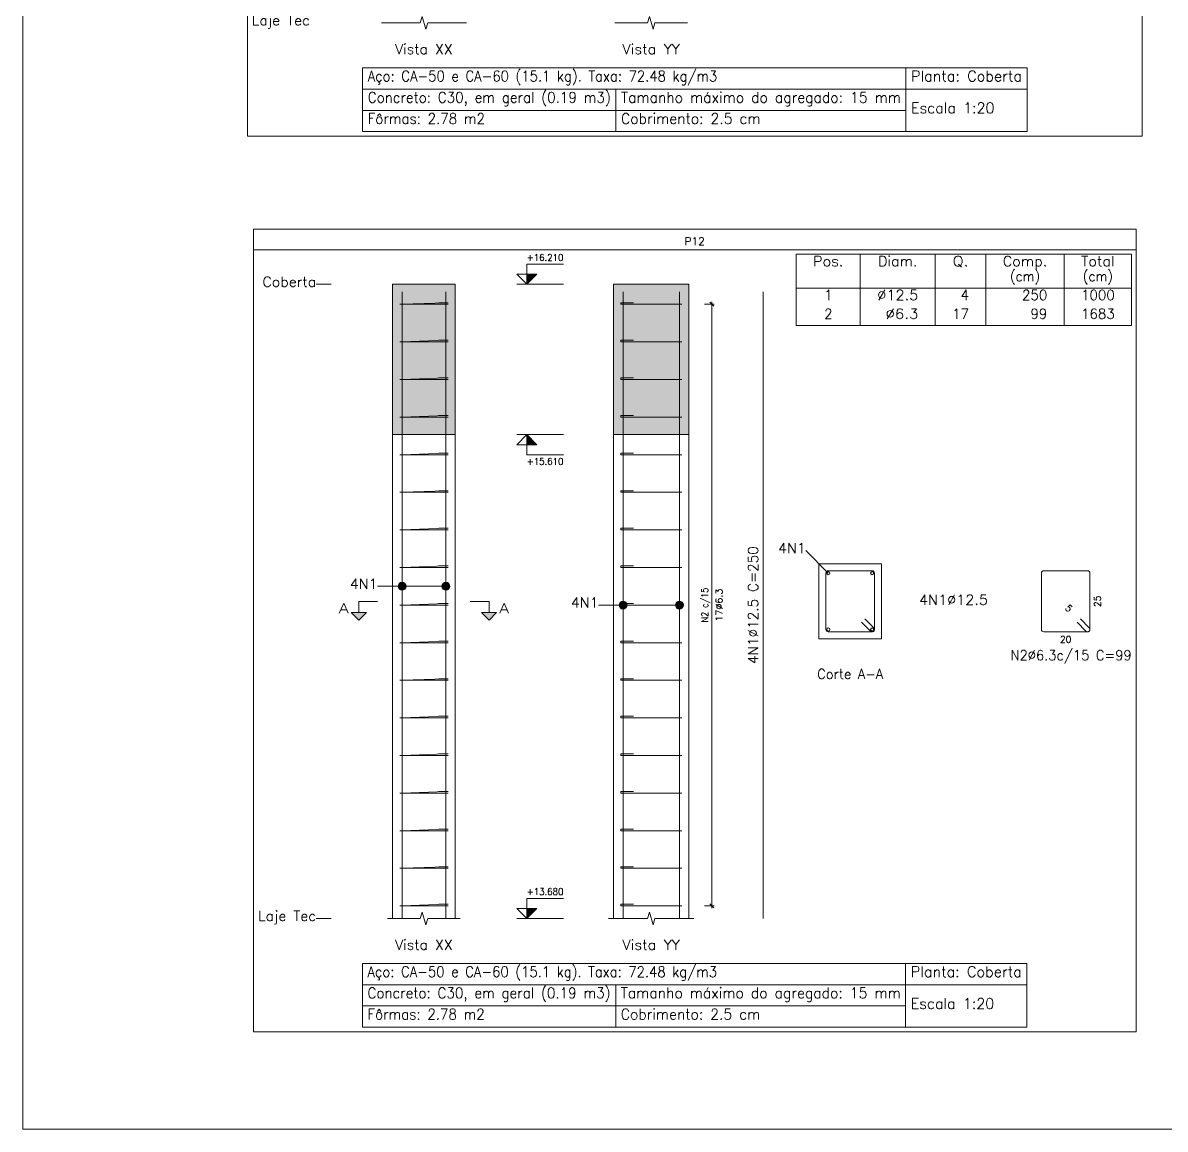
# Model space of a CAD drawing. Header units: millimetres. Extents: x 0 to 84, y 0 to 59.4.
# Drawn here: x 0 to 22.8, y 0 to 22.07 of the extents above; entities that cross this region are included whole.
import ezdxf
from ezdxf.enums import TextEntityAlignment as Align

# ---------------------------------------------------------------- set-up
doc = ezdxf.new("R2010")
doc.units = ezdxf.units.MM
doc.linetypes.add('CYPE_PUNTO', pattern=[0.075, 0, -0.075])
for name, color, linetype, lineweight in [('ARM_LONGITUDINAL_Ø12_5', 51, 'Continuous', 9), ('ARM_TRANSVERSAL_DIMENSOES_DOS_ESTRIBOS', 122, 'Continuous', 0), ('ARM_TRANSVERSAL_REFERENCIA', 106, 'Continuous', 9), ('ARM_TRANSVERSAL_Ø6_3', 32, 'Continuous', 9), ('CORTE_COTAS', 122, 'Continuous', 0), ('CORTE_COTAS_DAS_LAJES', 151, 'Continuous', 0), ('CORTE_COTAS_DAS_PLANTAS', 151, 'Continuous', 0), ('CORTE_LINHAS_DA_TABELA_DE_DADOS_DOS_PILARES', 1, 'Continuous', 9), ('CORTE_LINHAS_DA_TABELA_DE_DETALHE', 7, 'Continuous', 9), ('CORTE_LINHAS_DA_TABELA_DE_QUANTITATIVOS', 1, 'Continuous', 9), ('CORTE_NOMES_DAS_PLANTAS', 106, 'Continuous', 9), ('CORTE_PILAR_DE_CONCRETO', 1, 'Continuous', 9), ('CORTE_PISOS', 8, 'Continuous', 9), ('CORTE_SEGMENTOS_DE_CORTE_DE_SECOES', 12, 'Continuous', 9), ('CORTE_TEXTO_DAS_COTAS', 122, 'Continuous', 0), ('CORTE_TEXTO_DAS_ELEVACOES_DOS_PILARES', 133, 'Continuous', 9), ('CORTE_TEXTOS_DA_TABELA_DE_DADOS_DOS_PILARES', 1, 'Continuous', 9), ('CORTE_TEXTOS_DA_TABELA_DE_QUANTITATIVOS', 1, 'Continuous', 9), ('CORTE_TITULO_DA_TABELA_DE_DETALHE', 106, 'Continuous', 9), ('PILCP_ARM_LONG_LINHAS_DAS_ETIQUETAS_DAS_POSICOES_DE_ARMADURA_LONGITUDINAL', 106, 'Continuous', 9), ('PILCP_ARM_LONG_REFERENCIA', 106, 'Continuous', 9), ('PILCPSECC_ARM_LONG_LINHAS_DAS_ETIQUETAS_DAS_POSICOES_DE_ARMADURA_LONGITUDINAL', 106, 'Continuous', 9), ('PILCPSECC_ARM_LONG_REFERENCIA', 106, 'Continuous', 9), ('QUAD_BORDA', 1, 'Continuous', 20), ('QUAD_LIMITES', 2, 'Continuous', 0), ('SECAO_CONCRETO', 1, 'Continuous', 9), ('SECAO_LINHAS_DE_PROLONGAMENTO_DAS_COTAS', 122, 'CYPE_PUNTO', 0)]:
    doc.layers.add(name, color=color, linetype=linetype, lineweight=lineweight)
doc.styles.add('CYPETXT', font='', dxfattribs={"height": 0.2})
doc.styles.get('CYPETXT').set_extended_font_data('romans')

msp = doc.modelspace()

# ---------------------------------------------------------------- hatches: boundary and pattern name
at = {"layer": 'CORTE_COTAS_DAS_LAJES'}
msp.add_hatch(color=256, dxfattribs=at).paths.add_polyline_path([(10.056, 13.854), (10.256, 13.654), (10.056, 13.654)], flags=0)
at = {"layer": 'CORTE_COTAS_DAS_PLANTAS'}
for points in [[(10.056, 16.854), (10.256, 17.054), (10.056, 17.054)], [(10.056, 4.204), (10.256, 4.404), (10.056, 4.404)]]:
    msp.add_hatch(color=256, dxfattribs=at).paths.add_polyline_path(points, flags=0)
at = {"layer": 'CORTE_PISOS', "true_color": 0xdad7d3}
for points in [[(7.38, 13.854), (8.63, 13.854), (8.63, 16.854), (7.38, 16.854)], [(11.79, 13.854), (13.29, 13.854), (13.29, 16.854), (11.79, 16.854)]]:
    msp.add_hatch(color=254, dxfattribs=at).paths.add_polyline_path(points, flags=0)
at = {"layer": 'CORTE_SEGMENTOS_DE_CORTE_DE_SECOES'}
for points in [[(6.555, 10.304), (6.855, 10.304), (6.705, 10.154)], [(6.555, 10.304), (6.855, 10.304), (6.705, 10.154)], [(9.155, 10.304), (9.455, 10.304), (9.305, 10.154)], [(9.155, 10.304), (9.455, 10.304), (9.305, 10.154)]]:
    msp.add_hatch(color=256, dxfattribs=at).paths.add_polyline_path(points, flags=0)
at = {"layer": 'PILCP_ARM_LONG_LINHAS_DAS_ETIQUETAS_DAS_POSICOES_DE_ARMADURA_LONGITUDINAL'}
h = msp.add_hatch(color=256, dxfattribs=at)
edge = h.paths.add_edge_path(flags=0)
edge.add_arc((7.568, 10.829), 0.08, 0, 360)
h = msp.add_hatch(color=256, dxfattribs=at)
edge = h.paths.add_edge_path(flags=0)
edge.add_arc((8.443, 10.829), 0.08, 0, 360)
h = msp.add_hatch(color=256, dxfattribs=at)
edge = h.paths.add_edge_path(flags=0)
edge.add_arc((11.978, 10.454), 0.08, 0, 360)
h = msp.add_hatch(color=256, dxfattribs=at)
edge = h.paths.add_edge_path(flags=0)
edge.add_arc((13.103, 10.454), 0.08, 0, 360)

# ---------------------------------------------------------------- linework, layer by layer
at = {"layer": 'ARM_LONGITUDINAL_Ø12_5'}
for points in [[(7.568, 4.204), (7.568, 16.704)], [(7.568, 4.204), (7.568, 16.704)], [(8.443, 4.204), (8.443, 16.704)], [(8.443, 4.204), (8.443, 16.704)], [(11.978, 4.204), (11.978, 16.704)], [(11.978, 4.204), (11.978, 16.704)], [(13.103, 4.204), (13.103, 16.704)], [(13.103, 4.204), (13.103, 16.704)], [(14.772, 4.204), (14.772, 16.704)]]:
    msp.add_lwpolyline(points, dxfattribs=at)
for centre in [(16.074, 11.092), (16.949, 11.092), (16.074, 9.967), (16.949, 9.967)]:
    msp.add_circle(centre, 0.0312, dxfattribs=at)
at = {"layer": 'ARM_TRANSVERSAL_Ø6_3'}
for points in [[(8.233, 16.454), (8.409, 16.454), (8.417, 16.454), (8.425, 16.454), (8.433, 16.454), (8.443, 16.454), (8.452, 16.454), (8.461, 16.454), (8.469, 16.454), (8.476, 16.454), (8.482, 16.454), (8.486, 16.454), (8.489, 16.454), (8.49, 16.454), (8.486, 16.454), (8.476, 16.454), (8.461, 16.454), (8.443, 16.454), (7.568, 16.454), (7.55, 16.454), (7.535, 16.454), (7.525, 16.454), (7.521, 16.454), (7.525, 16.454), (7.535, 16.454), (7.55, 16.454), (7.568, 16.454), (8.443, 16.486), (8.452, 16.486), (8.461, 16.486), (8.469, 16.486), (8.476, 16.486), (8.482, 16.486), (8.486, 16.486), (8.489, 16.486), (8.49, 16.486), (8.489, 16.486), (8.486, 16.486), (8.482, 16.486), (8.476, 16.486), (8.299, 16.486)], [(12.122, 16.454), (11.945, 16.454), (11.939, 16.454), (11.935, 16.454), (11.932, 16.454), (11.931, 16.454), (11.932, 16.454), (11.935, 16.454), (11.939, 16.454), (11.945, 16.454), (11.952, 16.454), (11.96, 16.454), (11.969, 16.454), (11.978, 16.454), (13.103, 16.454), (13.121, 16.454), (13.136, 16.454), (13.146, 16.454), (13.15, 16.454), (13.146, 16.454), (13.136, 16.454), (13.121, 16.454), (13.103, 16.454), (11.978, 16.454), (11.96, 16.454), (11.945, 16.454), (11.935, 16.454), (11.931, 16.454), (11.931, 16.486), (11.932, 16.486), (11.935, 16.486), (11.939, 16.486), (11.945, 16.486), (11.952, 16.486), (11.96, 16.486), (11.969, 16.486), (11.978, 16.486), (11.987, 16.486), (11.996, 16.486), (12.004, 16.486), (12.011, 16.486), (12.188, 16.486)], [(8.233, 15.704), (8.409, 15.704), (8.417, 15.704), (8.425, 15.704), (8.433, 15.704), (8.443, 15.704), (8.452, 15.704), (8.461, 15.704), (8.469, 15.704), (8.476, 15.704), (8.482, 15.704), (8.486, 15.704), (8.489, 15.704), (8.49, 15.704), (8.486, 15.704), (8.476, 15.704), (8.461, 15.704), (8.443, 15.704), (7.568, 15.704), (7.55, 15.704), (7.535, 15.704), (7.525, 15.704), (7.521, 15.704), (7.525, 15.704), (7.535, 15.704), (7.55, 15.704), (7.568, 15.704), (8.443, 15.736), (8.452, 15.736), (8.461, 15.736), (8.469, 15.736), (8.476, 15.736), (8.482, 15.736), (8.486, 15.736), (8.489, 15.736), (8.49, 15.736), (8.489, 15.736), (8.486, 15.736), (8.482, 15.736), (8.476, 15.736), (8.299, 15.736)], [(12.122, 15.704), (11.945, 15.704), (11.939, 15.704), (11.935, 15.704), (11.932, 15.704), (11.931, 15.704), (11.932, 15.704), (11.935, 15.704), (11.939, 15.704), (11.945, 15.704), (11.952, 15.704), (11.96, 15.704), (11.969, 15.704), (11.978, 15.704), (13.103, 15.704), (13.121, 15.704), (13.136, 15.704), (13.146, 15.704), (13.15, 15.704), (13.146, 15.704), (13.136, 15.704), (13.121, 15.704), (13.103, 15.704), (11.978, 15.704), (11.96, 15.704), (11.945, 15.704), (11.935, 15.704), (11.931, 15.704), (11.931, 15.736), (11.932, 15.736), (11.935, 15.736), (11.939, 15.736), (11.945, 15.736), (11.952, 15.736), (11.96, 15.736), (11.969, 15.736), (11.978, 15.736), (11.987, 15.736), (11.996, 15.736), (12.004, 15.736), (12.011, 15.736), (12.188, 15.736)], [(8.233, 14.954), (8.409, 14.954), (8.417, 14.954), (8.425, 14.954), (8.433, 14.954), (8.443, 14.954), (8.452, 14.954), (8.461, 14.954), (8.469, 14.954), (8.476, 14.954), (8.482, 14.954), (8.486, 14.954), (8.489, 14.954), (8.49, 14.954), (8.486, 14.954), (8.476, 14.954), (8.461, 14.954), (8.443, 14.954), (7.568, 14.954), (7.55, 14.954), (7.535, 14.954), (7.525, 14.954), (7.521, 14.954), (7.525, 14.954), (7.535, 14.954), (7.55, 14.954), (7.568, 14.954), (8.443, 14.986), (8.452, 14.986), (8.461, 14.986), (8.469, 14.986), (8.476, 14.986), (8.482, 14.986), (8.486, 14.986), (8.489, 14.986), (8.49, 14.986), (8.489, 14.986), (8.486, 14.986), (8.482, 14.986), (8.476, 14.986), (8.299, 14.986)], [(12.122, 14.954), (11.945, 14.954), (11.939, 14.954), (11.935, 14.954), (11.932, 14.954), (11.931, 14.954), (11.932, 14.954), (11.935, 14.954), (11.939, 14.954), (11.945, 14.954), (11.952, 14.954), (11.96, 14.954), (11.969, 14.954), (11.978, 14.954), (13.103, 14.954), (13.121, 14.954), (13.136, 14.954), (13.146, 14.954), (13.15, 14.954), (13.146, 14.954), (13.136, 14.954), (13.121, 14.954), (13.103, 14.954), (11.978, 14.954), (11.96, 14.954), (11.945, 14.954), (11.935, 14.954), (11.931, 14.954), (11.931, 14.986), (11.932, 14.986), (11.935, 14.986), (11.939, 14.986), (11.945, 14.986), (11.952, 14.986), (11.96, 14.986), (11.969, 14.986), (11.978, 14.986), (11.987, 14.986), (11.996, 14.986), (12.004, 14.986), (12.011, 14.986), (12.188, 14.986)], [(8.233, 14.204), (8.409, 14.204), (8.417, 14.204), (8.425, 14.204), (8.433, 14.204), (8.443, 14.204), (8.452, 14.204), (8.461, 14.204), (8.469, 14.204), (8.476, 14.204), (8.482, 14.204), (8.486, 14.204), (8.489, 14.204), (8.49, 14.204), (8.486, 14.204), (8.476, 14.204), (8.461, 14.204), (8.443, 14.204), (7.568, 14.204), (7.55, 14.204), (7.535, 14.204), (7.525, 14.204), (7.521, 14.204), (7.525, 14.204), (7.535, 14.204), (7.55, 14.204), (7.568, 14.204), (8.443, 14.236), (8.452, 14.236), (8.461, 14.236), (8.469, 14.236), (8.476, 14.236), (8.482, 14.236), (8.486, 14.236), (8.489, 14.236), (8.49, 14.236), (8.489, 14.236), (8.486, 14.236), (8.482, 14.236), (8.476, 14.236), (8.299, 14.236)], [(12.122, 14.204), (11.945, 14.204), (11.939, 14.204), (11.935, 14.204), (11.932, 14.204), (11.931, 14.204), (11.932, 14.204), (11.935, 14.204), (11.939, 14.204), (11.945, 14.204), (11.952, 14.204), (11.96, 14.204), (11.969, 14.204), (11.978, 14.204), (13.103, 14.204), (13.121, 14.204), (13.136, 14.204), (13.146, 14.204), (13.15, 14.204), (13.146, 14.204), (13.136, 14.204), (13.121, 14.204), (13.103, 14.204), (11.978, 14.204), (11.96, 14.204), (11.945, 14.204), (11.935, 14.204), (11.931, 14.204), (11.931, 14.236), (11.932, 14.236), (11.935, 14.236), (11.939, 14.236), (11.945, 14.236), (11.952, 14.236), (11.96, 14.236), (11.969, 14.236), (11.978, 14.236), (11.987, 14.236), (11.996, 14.236), (12.004, 14.236), (12.011, 14.236), (12.188, 14.236)], [(8.233, 13.454), (8.409, 13.454), (8.417, 13.454), (8.425, 13.454), (8.433, 13.454), (8.443, 13.454), (8.452, 13.454), (8.461, 13.454), (8.469, 13.454), (8.476, 13.454), (8.482, 13.454), (8.486, 13.454), (8.489, 13.454), (8.49, 13.454), (8.486, 13.454), (8.476, 13.454), (8.461, 13.454), (8.443, 13.454), (7.568, 13.454), (7.55, 13.454), (7.535, 13.454), (7.525, 13.454), (7.521, 13.454), (7.525, 13.454), (7.535, 13.454), (7.55, 13.454), (7.568, 13.454), (8.443, 13.486), (8.452, 13.486), (8.461, 13.486), (8.469, 13.486), (8.476, 13.486), (8.482, 13.486), (8.486, 13.486), (8.489, 13.486), (8.49, 13.486), (8.489, 13.486), (8.486, 13.486), (8.482, 13.486), (8.476, 13.486), (8.299, 13.486)], [(12.122, 13.454), (11.945, 13.454), (11.939, 13.454), (11.935, 13.454), (11.932, 13.454), (11.931, 13.454), (11.932, 13.454), (11.935, 13.454), (11.939, 13.454), (11.945, 13.454), (11.952, 13.454), (11.96, 13.454), (11.969, 13.454), (11.978, 13.454), (13.103, 13.454), (13.121, 13.454), (13.136, 13.454), (13.146, 13.454), (13.15, 13.454), (13.146, 13.454), (13.136, 13.454), (13.121, 13.454), (13.103, 13.454), (11.978, 13.454), (11.96, 13.454), (11.945, 13.454), (11.935, 13.454), (11.931, 13.454), (11.931, 13.486), (11.932, 13.486), (11.935, 13.486), (11.939, 13.486), (11.945, 13.486), (11.952, 13.486), (11.96, 13.486), (11.969, 13.486), (11.978, 13.486), (11.987, 13.486), (11.996, 13.486), (12.004, 13.486), (12.011, 13.486), (12.188, 13.486)], [(8.233, 12.704), (8.409, 12.704), (8.417, 12.704), (8.425, 12.704), (8.433, 12.704), (8.443, 12.704), (8.452, 12.704), (8.461, 12.704), (8.469, 12.704), (8.476, 12.704), (8.482, 12.704), (8.486, 12.704), (8.489, 12.704), (8.49, 12.704), (8.486, 12.704), (8.476, 12.704), (8.461, 12.704), (8.443, 12.704), (7.568, 12.704), (7.55, 12.704), (7.535, 12.704), (7.525, 12.704), (7.521, 12.704), (7.525, 12.704), (7.535, 12.704), (7.55, 12.704), (7.568, 12.704), (8.443, 12.736), (8.452, 12.736), (8.461, 12.736), (8.469, 12.736), (8.476, 12.736), (8.482, 12.736), (8.486, 12.736), (8.489, 12.736), (8.49, 12.736), (8.489, 12.736), (8.486, 12.736), (8.482, 12.736), (8.476, 12.736), (8.299, 12.736)], [(12.122, 12.704), (11.945, 12.704), (11.939, 12.704), (11.935, 12.704), (11.932, 12.704), (11.931, 12.704), (11.932, 12.704), (11.935, 12.704), (11.939, 12.704), (11.945, 12.704), (11.952, 12.704), (11.96, 12.704), (11.969, 12.704), (11.978, 12.704), (13.103, 12.704), (13.121, 12.704), (13.136, 12.704), (13.146, 12.704), (13.15, 12.704), (13.146, 12.704), (13.136, 12.704), (13.121, 12.704), (13.103, 12.704), (11.978, 12.704), (11.96, 12.704), (11.945, 12.704), (11.935, 12.704), (11.931, 12.704), (11.931, 12.736), (11.932, 12.736), (11.935, 12.736), (11.939, 12.736), (11.945, 12.736), (11.952, 12.736), (11.96, 12.736), (11.969, 12.736), (11.978, 12.736), (11.987, 12.736), (11.996, 12.736), (12.004, 12.736), (12.011, 12.736), (12.188, 12.736)], [(8.233, 11.954), (8.409, 11.954), (8.417, 11.954), (8.425, 11.954), (8.433, 11.954), (8.443, 11.954), (8.452, 11.954), (8.461, 11.954), (8.469, 11.954), (8.476, 11.954), (8.482, 11.954), (8.486, 11.954), (8.489, 11.954), (8.49, 11.954), (8.486, 11.954), (8.476, 11.954), (8.461, 11.954), (8.443, 11.954), (7.568, 11.954), (7.55, 11.954), (7.535, 11.954), (7.525, 11.954), (7.521, 11.954), (7.525, 11.954), (7.535, 11.954), (7.55, 11.954), (7.568, 11.954), (8.443, 11.986), (8.452, 11.986), (8.461, 11.986), (8.469, 11.986), (8.476, 11.986), (8.482, 11.986), (8.486, 11.986), (8.489, 11.986), (8.49, 11.986), (8.489, 11.986), (8.486, 11.986), (8.482, 11.986), (8.476, 11.986), (8.299, 11.986)], [(12.122, 11.954), (11.945, 11.954), (11.939, 11.954), (11.935, 11.954), (11.932, 11.954), (11.931, 11.954), (11.932, 11.954), (11.935, 11.954), (11.939, 11.954), (11.945, 11.954), (11.952, 11.954), (11.96, 11.954), (11.969, 11.954), (11.978, 11.954), (13.103, 11.954), (13.121, 11.954), (13.136, 11.954), (13.146, 11.954), (13.15, 11.954), (13.146, 11.954), (13.136, 11.954), (13.121, 11.954), (13.103, 11.954), (11.978, 11.954), (11.96, 11.954), (11.945, 11.954), (11.935, 11.954), (11.931, 11.954), (11.931, 11.986), (11.932, 11.986), (11.935, 11.986), (11.939, 11.986), (11.945, 11.986), (11.952, 11.986), (11.96, 11.986), (11.969, 11.986), (11.978, 11.986), (11.987, 11.986), (11.996, 11.986), (12.004, 11.986), (12.011, 11.986), (12.188, 11.986)], [(8.233, 11.204), (8.409, 11.204), (8.417, 11.204), (8.425, 11.204), (8.433, 11.204), (8.443, 11.204), (8.452, 11.204), (8.461, 11.204), (8.469, 11.204), (8.476, 11.204), (8.482, 11.204), (8.486, 11.204), (8.489, 11.204), (8.49, 11.204), (8.486, 11.204), (8.476, 11.204), (8.461, 11.204), (8.443, 11.204), (7.568, 11.204), (7.55, 11.204), (7.535, 11.204), (7.525, 11.204), (7.521, 11.204), (7.525, 11.204), (7.535, 11.204), (7.55, 11.204), (7.568, 11.204), (8.443, 11.236), (8.452, 11.236), (8.461, 11.236), (8.469, 11.236), (8.476, 11.236), (8.482, 11.236), (8.486, 11.236), (8.489, 11.236), (8.49, 11.236), (8.489, 11.236), (8.486, 11.236), (8.482, 11.236), (8.476, 11.236), (8.299, 11.236)], [(12.122, 11.204), (11.945, 11.204), (11.939, 11.204), (11.935, 11.204), (11.932, 11.204), (11.931, 11.204), (11.932, 11.204), (11.935, 11.204), (11.939, 11.204), (11.945, 11.204), (11.952, 11.204), (11.96, 11.204), (11.969, 11.204), (11.978, 11.204), (13.103, 11.204), (13.121, 11.204), (13.136, 11.204), (13.146, 11.204), (13.15, 11.204), (13.146, 11.204), (13.136, 11.204), (13.121, 11.204), (13.103, 11.204), (11.978, 11.204), (11.96, 11.204), (11.945, 11.204), (11.935, 11.204), (11.931, 11.204), (11.931, 11.236), (11.932, 11.236), (11.935, 11.236), (11.939, 11.236), (11.945, 11.236), (11.952, 11.236), (11.96, 11.236), (11.969, 11.236), (11.978, 11.236), (11.987, 11.236), (11.996, 11.236), (12.004, 11.236), (12.011, 11.236), (12.188, 11.236)], [(16.739, 10.111), (16.916, 9.934), (16.923, 9.928), (16.931, 9.924), (16.94, 9.921), (16.949, 9.92), (16.958, 9.921), (16.967, 9.924), (16.975, 9.928), (16.982, 9.934), (16.988, 9.941), (16.992, 9.949), (16.995, 9.958), (16.996, 9.967), (16.996, 11.092), (16.992, 11.109), (16.982, 11.125), (16.967, 11.135), (16.949, 11.139), (16.074, 11.139), (16.056, 11.135), (16.041, 11.125), (16.031, 11.109), (16.027, 11.092), (16.027, 9.967), (16.031, 9.949), (16.041, 9.934), (16.056, 9.924), (16.074, 9.92), (16.949, 9.92), (16.958, 9.921), (16.967, 9.924), (16.975, 9.928), (16.982, 9.934), (16.988, 9.941), (16.992, 9.949), (16.995, 9.958), (16.996, 9.967), (16.995, 9.976), (16.992, 9.985), (16.988, 9.993), (16.982, 10), (16.805, 10.177)], [(21.038, 10.111), (21.215, 9.934), (21.222, 9.928), (21.23, 9.924), (21.239, 9.921), (21.248, 9.92), (21.258, 9.921), (21.266, 9.924), (21.274, 9.928), (21.282, 9.934), (21.287, 9.941), (21.292, 9.949), (21.294, 9.958), (21.295, 9.967), (21.295, 11.092), (21.292, 11.109), (21.282, 11.125), (21.266, 11.135), (21.248, 11.139), (20.374, 11.139), (20.356, 11.135), (20.341, 11.125), (20.33, 11.109), (20.327, 11.092), (20.327, 9.967), (20.33, 9.949), (20.341, 9.934), (20.356, 9.924), (20.374, 9.92), (21.248, 9.92), (21.258, 9.921), (21.266, 9.924), (21.274, 9.928), (21.282, 9.934), (21.287, 9.941), (21.292, 9.949), (21.294, 9.958), (21.295, 9.967), (21.294, 9.976), (21.292, 9.985), (21.287, 9.993), (21.282, 10), (21.105, 10.177)], [(8.233, 10.454), (8.409, 10.454), (8.417, 10.454), (8.425, 10.454), (8.433, 10.454), (8.443, 10.454), (8.452, 10.454), (8.461, 10.454), (8.469, 10.454), (8.476, 10.454), (8.482, 10.454), (8.486, 10.454), (8.489, 10.454), (8.49, 10.454), (8.486, 10.454), (8.476, 10.454), (8.461, 10.454), (8.443, 10.454), (7.568, 10.454), (7.55, 10.454), (7.535, 10.454), (7.525, 10.454), (7.521, 10.454), (7.525, 10.454), (7.535, 10.454), (7.55, 10.454), (7.568, 10.454), (8.443, 10.486), (8.452, 10.486), (8.461, 10.486), (8.469, 10.486), (8.476, 10.486), (8.482, 10.486), (8.486, 10.486), (8.489, 10.486), (8.49, 10.486), (8.489, 10.486), (8.486, 10.486), (8.482, 10.486), (8.476, 10.486), (8.299, 10.486)], [(12.122, 10.454), (11.945, 10.454), (11.939, 10.454), (11.935, 10.454), (11.932, 10.454), (11.931, 10.454), (11.932, 10.454), (11.935, 10.454), (11.939, 10.454), (11.945, 10.454), (11.952, 10.454), (11.96, 10.454), (11.969, 10.454), (11.978, 10.454), (13.103, 10.454), (13.121, 10.454), (13.136, 10.454), (13.146, 10.454), (13.15, 10.454), (13.146, 10.454), (13.136, 10.454), (13.121, 10.454), (13.103, 10.454), (11.978, 10.454), (11.96, 10.454), (11.945, 10.454), (11.935, 10.454), (11.931, 10.454), (11.931, 10.486), (11.932, 10.486), (11.935, 10.486), (11.939, 10.486), (11.945, 10.486), (11.952, 10.486), (11.96, 10.486), (11.969, 10.486), (11.978, 10.486), (11.987, 10.486), (11.996, 10.486), (12.004, 10.486), (12.011, 10.486), (12.188, 10.486)], [(8.233, 9.704), (8.409, 9.704), (8.417, 9.704), (8.425, 9.704), (8.433, 9.704), (8.443, 9.704), (8.452, 9.704), (8.461, 9.704), (8.469, 9.704), (8.476, 9.704), (8.482, 9.704), (8.486, 9.704), (8.489, 9.704), (8.49, 9.704), (8.486, 9.704), (8.476, 9.704), (8.461, 9.704), (8.443, 9.704), (7.568, 9.704), (7.55, 9.704), (7.535, 9.704), (7.525, 9.704), (7.521, 9.704), (7.525, 9.704), (7.535, 9.704), (7.55, 9.704), (7.568, 9.704), (8.443, 9.736), (8.452, 9.736), (8.461, 9.736), (8.469, 9.736), (8.476, 9.736), (8.482, 9.736), (8.486, 9.736), (8.489, 9.736), (8.49, 9.736), (8.489, 9.736), (8.486, 9.736), (8.482, 9.736), (8.476, 9.736), (8.299, 9.736)], [(12.122, 9.704), (11.945, 9.704), (11.939, 9.704), (11.935, 9.704), (11.932, 9.704), (11.931, 9.704), (11.932, 9.704), (11.935, 9.704), (11.939, 9.704), (11.945, 9.704), (11.952, 9.704), (11.96, 9.704), (11.969, 9.704), (11.978, 9.704), (13.103, 9.704), (13.121, 9.704), (13.136, 9.704), (13.146, 9.704), (13.15, 9.704), (13.146, 9.704), (13.136, 9.704), (13.121, 9.704), (13.103, 9.704), (11.978, 9.704), (11.96, 9.704), (11.945, 9.704), (11.935, 9.704), (11.931, 9.704), (11.931, 9.736), (11.932, 9.736), (11.935, 9.736), (11.939, 9.736), (11.945, 9.736), (11.952, 9.736), (11.96, 9.736), (11.969, 9.736), (11.978, 9.736), (11.987, 9.736), (11.996, 9.736), (12.004, 9.736), (12.011, 9.736), (12.188, 9.736)], [(8.233, 8.954), (8.409, 8.954), (8.417, 8.954), (8.425, 8.954), (8.433, 8.954), (8.443, 8.954), (8.452, 8.954), (8.461, 8.954), (8.469, 8.954), (8.476, 8.954), (8.482, 8.954), (8.486, 8.954), (8.489, 8.954), (8.49, 8.954), (8.486, 8.954), (8.476, 8.954), (8.461, 8.954), (8.443, 8.954), (7.568, 8.954), (7.55, 8.954), (7.535, 8.954), (7.525, 8.954), (7.521, 8.954), (7.525, 8.954), (7.535, 8.954), (7.55, 8.954), (7.568, 8.954), (8.443, 8.986), (8.452, 8.986), (8.461, 8.986), (8.469, 8.986), (8.476, 8.986), (8.482, 8.986), (8.486, 8.986), (8.489, 8.986), (8.49, 8.986), (8.489, 8.986), (8.486, 8.986), (8.482, 8.986), (8.476, 8.986), (8.299, 8.986)], [(12.122, 8.954), (11.945, 8.954), (11.939, 8.954), (11.935, 8.954), (11.932, 8.954), (11.931, 8.954), (11.932, 8.954), (11.935, 8.954), (11.939, 8.954), (11.945, 8.954), (11.952, 8.954), (11.96, 8.954), (11.969, 8.954), (11.978, 8.954), (13.103, 8.954), (13.121, 8.954), (13.136, 8.954), (13.146, 8.954), (13.15, 8.954), (13.146, 8.954), (13.136, 8.954), (13.121, 8.954), (13.103, 8.954), (11.978, 8.954), (11.96, 8.954), (11.945, 8.954), (11.935, 8.954), (11.931, 8.954), (11.931, 8.986), (11.932, 8.986), (11.935, 8.986), (11.939, 8.986), (11.945, 8.986), (11.952, 8.986), (11.96, 8.986), (11.969, 8.986), (11.978, 8.986), (11.987, 8.986), (11.996, 8.986), (12.004, 8.986), (12.011, 8.986), (12.188, 8.986)], [(8.233, 8.204), (8.409, 8.204), (8.417, 8.204), (8.425, 8.204), (8.433, 8.204), (8.443, 8.204), (8.452, 8.204), (8.461, 8.204), (8.469, 8.204), (8.476, 8.204), (8.482, 8.204), (8.486, 8.204), (8.489, 8.204), (8.49, 8.204), (8.486, 8.204), (8.476, 8.204), (8.461, 8.204), (8.443, 8.204), (7.568, 8.204), (7.55, 8.204), (7.535, 8.204), (7.525, 8.204), (7.521, 8.204), (7.525, 8.204), (7.535, 8.204), (7.55, 8.204), (7.568, 8.204), (8.443, 8.236), (8.452, 8.236), (8.461, 8.236), (8.469, 8.236), (8.476, 8.236), (8.482, 8.236), (8.486, 8.236), (8.489, 8.236), (8.49, 8.236), (8.489, 8.236), (8.486, 8.236), (8.482, 8.236), (8.476, 8.236), (8.299, 8.236)], [(12.122, 8.204), (11.945, 8.204), (11.939, 8.204), (11.935, 8.204), (11.932, 8.204), (11.931, 8.204), (11.932, 8.204), (11.935, 8.204), (11.939, 8.204), (11.945, 8.204), (11.952, 8.204), (11.96, 8.204), (11.969, 8.204), (11.978, 8.204), (13.103, 8.204), (13.121, 8.204), (13.136, 8.204), (13.146, 8.204), (13.15, 8.204), (13.146, 8.204), (13.136, 8.204), (13.121, 8.204), (13.103, 8.204), (11.978, 8.204), (11.96, 8.204), (11.945, 8.204), (11.935, 8.204), (11.931, 8.204), (11.931, 8.236), (11.932, 8.236), (11.935, 8.236), (11.939, 8.236), (11.945, 8.236), (11.952, 8.236), (11.96, 8.236), (11.969, 8.236), (11.978, 8.236), (11.987, 8.236), (11.996, 8.236), (12.004, 8.236), (12.011, 8.236), (12.188, 8.236)], [(8.233, 7.454), (8.409, 7.454), (8.417, 7.454), (8.425, 7.454), (8.433, 7.454), (8.443, 7.454), (8.452, 7.454), (8.461, 7.454), (8.469, 7.454), (8.476, 7.454), (8.482, 7.454), (8.486, 7.454), (8.489, 7.454), (8.49, 7.454), (8.486, 7.454), (8.476, 7.454), (8.461, 7.454), (8.443, 7.454), (7.568, 7.454), (7.55, 7.454), (7.535, 7.454), (7.525, 7.454), (7.521, 7.454), (7.525, 7.454), (7.535, 7.454), (7.55, 7.454), (7.568, 7.454), (8.443, 7.486), (8.452, 7.486), (8.461, 7.486), (8.469, 7.486), (8.476, 7.486), (8.482, 7.486), (8.486, 7.486), (8.489, 7.486), (8.49, 7.486), (8.489, 7.486), (8.486, 7.486), (8.482, 7.486), (8.476, 7.486), (8.299, 7.486)], [(12.122, 7.454), (11.945, 7.454), (11.939, 7.454), (11.935, 7.454), (11.932, 7.454), (11.931, 7.454), (11.932, 7.454), (11.935, 7.454), (11.939, 7.454), (11.945, 7.454), (11.952, 7.454), (11.96, 7.454), (11.969, 7.454), (11.978, 7.454), (13.103, 7.454), (13.121, 7.454), (13.136, 7.454), (13.146, 7.454), (13.15, 7.454), (13.146, 7.454), (13.136, 7.454), (13.121, 7.454), (13.103, 7.454), (11.978, 7.454), (11.96, 7.454), (11.945, 7.454), (11.935, 7.454), (11.931, 7.454), (11.931, 7.486), (11.932, 7.486), (11.935, 7.486), (11.939, 7.486), (11.945, 7.486), (11.952, 7.486), (11.96, 7.486), (11.969, 7.486), (11.978, 7.486), (11.987, 7.486), (11.996, 7.486), (12.004, 7.486), (12.011, 7.486), (12.188, 7.486)], [(8.233, 6.704), (8.409, 6.704), (8.417, 6.704), (8.425, 6.704), (8.433, 6.704), (8.443, 6.704), (8.452, 6.704), (8.461, 6.704), (8.469, 6.704), (8.476, 6.704), (8.482, 6.704), (8.486, 6.704), (8.489, 6.704), (8.49, 6.704), (8.486, 6.704), (8.476, 6.704), (8.461, 6.704), (8.443, 6.704), (7.568, 6.704), (7.55, 6.704), (7.535, 6.704), (7.525, 6.704), (7.521, 6.704), (7.525, 6.704), (7.535, 6.704), (7.55, 6.704), (7.568, 6.704), (8.443, 6.736), (8.452, 6.736), (8.461, 6.736), (8.469, 6.736), (8.476, 6.736), (8.482, 6.736), (8.486, 6.736), (8.489, 6.736), (8.49, 6.736), (8.489, 6.736), (8.486, 6.736), (8.482, 6.736), (8.476, 6.736), (8.299, 6.736)], [(12.122, 6.704), (11.945, 6.704), (11.939, 6.704), (11.935, 6.704), (11.932, 6.704), (11.931, 6.704), (11.932, 6.704), (11.935, 6.704), (11.939, 6.704), (11.945, 6.704), (11.952, 6.704), (11.96, 6.704), (11.969, 6.704), (11.978, 6.704), (13.103, 6.704), (13.121, 6.704), (13.136, 6.704), (13.146, 6.704), (13.15, 6.704), (13.146, 6.704), (13.136, 6.704), (13.121, 6.704), (13.103, 6.704), (11.978, 6.704), (11.96, 6.704), (11.945, 6.704), (11.935, 6.704), (11.931, 6.704), (11.931, 6.736), (11.932, 6.736), (11.935, 6.736), (11.939, 6.736), (11.945, 6.736), (11.952, 6.736), (11.96, 6.736), (11.969, 6.736), (11.978, 6.736), (11.987, 6.736), (11.996, 6.736), (12.004, 6.736), (12.011, 6.736), (12.188, 6.736)], [(8.233, 5.954), (8.409, 5.954), (8.417, 5.954), (8.425, 5.954), (8.433, 5.954), (8.443, 5.954), (8.452, 5.954), (8.461, 5.954), (8.469, 5.954), (8.476, 5.954), (8.482, 5.954), (8.486, 5.954), (8.489, 5.954), (8.49, 5.954), (8.486, 5.954), (8.476, 5.954), (8.461, 5.954), (8.443, 5.954), (7.568, 5.954), (7.55, 5.954), (7.535, 5.954), (7.525, 5.954), (7.521, 5.954), (7.525, 5.954), (7.535, 5.954), (7.55, 5.954), (7.568, 5.954), (8.443, 5.986), (8.452, 5.986), (8.461, 5.986), (8.469, 5.986), (8.476, 5.986), (8.482, 5.986), (8.486, 5.986), (8.489, 5.986), (8.49, 5.986), (8.489, 5.986), (8.486, 5.986), (8.482, 5.986), (8.476, 5.986), (8.299, 5.986)], [(12.122, 5.954), (11.945, 5.954), (11.939, 5.954), (11.935, 5.954), (11.932, 5.954), (11.931, 5.954), (11.932, 5.954), (11.935, 5.954), (11.939, 5.954), (11.945, 5.954), (11.952, 5.954), (11.96, 5.954), (11.969, 5.954), (11.978, 5.954), (13.103, 5.954), (13.121, 5.954), (13.136, 5.954), (13.146, 5.954), (13.15, 5.954), (13.146, 5.954), (13.136, 5.954), (13.121, 5.954), (13.103, 5.954), (11.978, 5.954), (11.96, 5.954), (11.945, 5.954), (11.935, 5.954), (11.931, 5.954), (11.931, 5.986), (11.932, 5.986), (11.935, 5.986), (11.939, 5.986), (11.945, 5.986), (11.952, 5.986), (11.96, 5.986), (11.969, 5.986), (11.978, 5.986), (11.987, 5.986), (11.996, 5.986), (12.004, 5.986), (12.011, 5.986), (12.188, 5.986)], [(8.233, 5.204), (8.409, 5.204), (8.417, 5.204), (8.425, 5.204), (8.433, 5.204), (8.443, 5.204), (8.452, 5.204), (8.461, 5.204), (8.469, 5.204), (8.476, 5.204), (8.482, 5.204), (8.486, 5.204), (8.489, 5.204), (8.49, 5.204), (8.486, 5.204), (8.476, 5.204), (8.461, 5.204), (8.443, 5.204), (7.568, 5.204), (7.55, 5.204), (7.535, 5.204), (7.525, 5.204), (7.521, 5.204), (7.525, 5.204), (7.535, 5.204), (7.55, 5.204), (7.568, 5.204), (8.443, 5.236), (8.452, 5.236), (8.461, 5.236), (8.469, 5.236), (8.476, 5.236), (8.482, 5.236), (8.486, 5.236), (8.489, 5.236), (8.49, 5.236), (8.489, 5.236), (8.486, 5.236), (8.482, 5.236), (8.476, 5.236), (8.299, 5.236)], [(12.122, 5.204), (11.945, 5.204), (11.939, 5.204), (11.935, 5.204), (11.932, 5.204), (11.931, 5.204), (11.932, 5.204), (11.935, 5.204), (11.939, 5.204), (11.945, 5.204), (11.952, 5.204), (11.96, 5.204), (11.969, 5.204), (11.978, 5.204), (13.103, 5.204), (13.121, 5.204), (13.136, 5.204), (13.146, 5.204), (13.15, 5.204), (13.146, 5.204), (13.136, 5.204), (13.121, 5.204), (13.103, 5.204), (11.978, 5.204), (11.96, 5.204), (11.945, 5.204), (11.935, 5.204), (11.931, 5.204), (11.931, 5.236), (11.932, 5.236), (11.935, 5.236), (11.939, 5.236), (11.945, 5.236), (11.952, 5.236), (11.96, 5.236), (11.969, 5.236), (11.978, 5.236), (11.987, 5.236), (11.996, 5.236), (12.004, 5.236), (12.011, 5.236), (12.188, 5.236)], [(8.233, 4.454), (8.409, 4.454), (8.417, 4.454), (8.425, 4.454), (8.433, 4.454), (8.443, 4.454), (8.452, 4.454), (8.461, 4.454), (8.469, 4.454), (8.476, 4.454), (8.482, 4.454), (8.486, 4.454), (8.489, 4.454), (8.49, 4.454), (8.486, 4.454), (8.476, 4.454), (8.461, 4.454), (8.443, 4.454), (7.568, 4.454), (7.55, 4.454), (7.535, 4.454), (7.525, 4.454), (7.521, 4.454), (7.525, 4.454), (7.535, 4.454), (7.55, 4.454), (7.568, 4.454), (8.443, 4.486), (8.452, 4.486), (8.461, 4.486), (8.469, 4.486), (8.476, 4.486), (8.482, 4.486), (8.486, 4.486), (8.489, 4.486), (8.49, 4.486), (8.489, 4.486), (8.486, 4.486), (8.482, 4.486), (8.476, 4.486), (8.299, 4.486)], [(12.122, 4.454), (11.945, 4.454), (11.939, 4.454), (11.935, 4.454), (11.932, 4.454), (11.931, 4.454), (11.932, 4.454), (11.935, 4.454), (11.939, 4.454), (11.945, 4.454), (11.952, 4.454), (11.96, 4.454), (11.969, 4.454), (11.978, 4.454), (13.103, 4.454), (13.121, 4.454), (13.136, 4.454), (13.146, 4.454), (13.15, 4.454), (13.146, 4.454), (13.136, 4.454), (13.121, 4.454), (13.103, 4.454), (11.978, 4.454), (11.96, 4.454), (11.945, 4.454), (11.935, 4.454), (11.931, 4.454), (11.931, 4.486), (11.932, 4.486), (11.935, 4.486), (11.939, 4.486), (11.945, 4.486), (11.952, 4.486), (11.96, 4.486), (11.969, 4.486), (11.978, 4.486), (11.987, 4.486), (11.996, 4.486), (12.004, 4.486), (12.011, 4.486), (12.188, 4.486)]]:
    msp.add_lwpolyline(points, dxfattribs=at)
at = {"layer": 'CORTE_COTAS'}
for p, q in [((13.606, 16.454), (13.798, 16.454)), ((13.79, 16.414), (13.71, 16.494)), ((13.75, 16.454), (13.75, 16.502)), ((13.75, 4.454), (13.75, 16.454)), ((13.606, 4.454), (13.798, 4.454)), ((13.79, 4.414), (13.71, 4.494)), ((13.75, 4.406), (13.75, 4.454))]:
    msp.add_line(p, q, dxfattribs=at)
at = {"layer": 'CORTE_COTAS_DAS_LAJES'}
msp.add_line((9.856, 13.854), (10.788, 13.854), dxfattribs=at)
for points in [[(10.056, 13.854), (9.856, 13.654), (10.056, 13.654), (10.056, 13.854)], [(10.056, 13.854), (10.256, 13.654), (10.056, 13.654)]]:
    msp.add_lwpolyline(points, close=True, dxfattribs=at)
msp.add_lwpolyline([(10.056, 13.654), (10.056, 13.454), (10.788, 13.454)], dxfattribs=at)
at = {"layer": 'CORTE_COTAS_DAS_PLANTAS'}
for p, q in [((9.856, 16.854), (10.788, 16.854)), ((9.856, 4.204), (10.788, 4.204))]:
    msp.add_line(p, q, dxfattribs=at)
for points in [[(10.056, 17.054), (10.056, 17.254), (10.788, 17.254)], [(10.056, 4.404), (10.056, 4.604), (10.788, 4.604)]]:
    msp.add_lwpolyline(points, dxfattribs=at)
for points in [[(10.056, 16.854), (9.856, 17.054), (10.056, 17.054), (10.056, 16.854)], [(10.056, 16.854), (10.256, 17.054), (10.056, 17.054)], [(10.056, 4.204), (9.856, 4.404), (10.056, 4.404), (10.056, 4.204)], [(10.056, 4.204), (10.256, 4.404), (10.056, 4.404)]]:
    msp.add_lwpolyline(points, close=True, dxfattribs=at)
at = {"layer": 'CORTE_LINHAS_DA_TABELA_DE_DADOS_DOS_PILARES'}
for p, q in [((6.781, 21.17), (20.04, 21.17)), ((6.781, 21.17), (6.781, 19.9)), ((17.623, 21.17), (17.623, 19.9)), ((20.04, 21.17), (20.04, 19.9)), ((6.781, 20.746), (20.04, 20.746)), ((11.836, 20.746), (11.836, 19.9)), ((6.781, 20.323), (17.623, 20.323)), ((6.781, 19.9), (20.04, 19.9)), ((6.776, 3.304), (20.035, 3.304)), ((6.776, 3.304), (6.776, 2.034)), ((17.618, 3.304), (17.618, 2.034)), ((20.035, 3.304), (20.035, 2.034)), ((6.776, 2.881), (20.035, 2.881)), ((11.831, 2.881), (11.831, 2.034)), ((6.776, 2.458), (17.618, 2.458)), ((6.776, 2.034), (20.035, 2.034))]:
    msp.add_line(p, q, dxfattribs=at)
at = {"layer": 'CORTE_LINHAS_DA_TABELA_DE_DETALHE'}
for p, q in [((4.481, 35.82), (4.481, 19.81)), ((22.341, 35.82), (22.341, 19.81)), ((4.481, 19.81), (22.341, 19.81)), ((4.606, 17.954), (22.216, 17.954)), ((4.606, 17.954), (4.606, 1.944)), ((22.216, 17.954), (22.216, 1.944)), ((4.606, 17.544), (22.216, 17.544)), ((4.606, 1.944), (22.216, 1.944))]:
    msp.add_line(p, q, dxfattribs=at)
at = {"layer": 'CORTE_LINHAS_DA_TABELA_DE_QUANTITATIVOS'}
for p, q in [((15.435, 17.454), (22.128, 17.454)), ((15.435, 17.454), (15.435, 16.029)), ((16.712, 17.454), (16.712, 16.029)), ((18.209, 17.454), (18.209, 16.029)), ((19.219, 17.454), (19.219, 16.029)), ((20.782, 17.454), (20.782, 16.029)), ((22.128, 17.454), (22.128, 16.029)), ((15.435, 16.779), (22.128, 16.779)), ((15.435, 16.029), (22.128, 16.029))]:
    msp.add_line(p, q, dxfattribs=at)
at = {"layer": 'CORTE_NOMES_DAS_PLANTAS'}
for p, q in [((6.154, 16.854), (5.854, 16.854)), ((6.154, 4.204), (5.854, 4.204))]:
    msp.add_line(p, q, dxfattribs=at)
at = {"layer": 'CORTE_PILAR_DE_CONCRETO'}
for p, q in [((7.38, 4.204), (7.38, 16.854)), ((7.38, 16.854), (8.63, 16.854)), ((8.63, 4.204), (8.63, 16.854)), ((11.79, 4.204), (11.79, 16.854)), ((11.79, 16.854), (13.29, 16.854)), ((13.29, 4.204), (13.29, 16.854))]:
    msp.add_line(p, q, dxfattribs=at)
for points in [[(7.155, 22.07), (7.93, 22.07), (7.968, 22.195), (8.043, 21.945), (8.08, 22.07), (8.855, 22.07)], [(11.815, 22.07), (12.465, 22.07), (12.503, 22.195), (12.578, 21.945), (12.615, 22.07), (13.265, 22.07)], [(7.28, 4.204), (7.93, 4.204), (7.968, 4.329), (8.043, 4.079), (8.08, 4.204), (8.73, 4.204)], [(11.69, 4.204), (12.465, 4.204), (12.503, 4.329), (12.578, 4.079), (12.615, 4.204), (13.39, 4.204)]]:
    msp.add_lwpolyline(points, dxfattribs=at)
at = {"layer": 'CORTE_PISOS', "color": 254, "true_color": 0xdad7d3}
for points in [[(7.38, 13.854), (8.63, 13.854), (8.63, 16.854), (7.38, 16.854)], [(11.79, 13.854), (13.29, 13.854), (13.29, 16.854), (11.79, 16.854)]]:
    msp.add_lwpolyline(points, close=True, dxfattribs=at)
at = {"layer": 'CORTE_SEGMENTOS_DE_CORTE_DE_SECOES'}
for p, q in [((6.705, 10.529), (7.08, 10.529)), ((6.705, 10.529), (6.705, 10.304)), ((6.705, 10.529), (7.08, 10.529)), ((6.705, 10.529), (6.705, 10.304)), ((9.305, 10.529), (8.93, 10.529)), ((9.305, 10.529), (8.93, 10.529)), ((9.305, 10.529), (9.305, 10.304)), ((9.305, 10.529), (9.305, 10.304))]:
    msp.add_line(p, q, dxfattribs=at)
for points in [[(6.555, 10.304), (6.855, 10.304), (6.705, 10.154)], [(6.555, 10.304), (6.855, 10.304), (6.705, 10.154)], [(9.155, 10.304), (9.455, 10.304), (9.305, 10.154)], [(9.155, 10.304), (9.455, 10.304), (9.305, 10.154)]]:
    msp.add_lwpolyline(points, close=True, dxfattribs=at)
at = {"layer": 'PILCP_ARM_LONG_LINHAS_DAS_ETIQUETAS_DAS_POSICOES_DE_ARMADURA_LONGITUDINAL'}
for points in [[(8.443, 10.829), (7.08, 10.829)], [(11.978, 10.454), (11.49, 10.454)], [(13.103, 10.454), (11.49, 10.454)]]:
    msp.add_lwpolyline(points, dxfattribs=at)
for centre in [(7.568, 10.829), (8.443, 10.829), (11.978, 10.454), (13.103, 10.454)]:
    msp.add_circle(centre, 0.08, dxfattribs=at)
at = {"layer": 'PILCPSECC_ARM_LONG_LINHAS_DAS_ETIQUETAS_DAS_POSICOES_DE_ARMADURA_LONGITUDINAL'}
msp.add_lwpolyline([(16.074, 11.092), (15.624, 11.542)], dxfattribs=at)
at = {"layer": 'QUAD_BORDA'}
msp.add_lwpolyline([(0, 0), (84, 0), (84, 59.4), (0, 59.4), (0, 0)], close=True, dxfattribs=at)
at = {"layer": 'QUAD_LIMITES'}
msp.add_lwpolyline([(0, 0), (84, 0), (84, 59.4), (0, 59.4), (0, 0)], close=True, dxfattribs=at)
at = {"layer": 'SECAO_CONCRETO'}
msp.add_lwpolyline([(15.887, 9.779), (17.137, 9.779), (17.137, 11.279), (15.887, 11.279), (15.887, 9.779)], close=True, dxfattribs=at)
at = {"layer": 'SECAO_LINHAS_DE_PROLONGAMENTO_DAS_COTAS'}
for p, q in [((17.137, 11.279), (17.137, 11.279)), ((15.887, 9.779), (15.887, 9.779))]:
    msp.add_line(p, q, dxfattribs=at)
msp.add_lwpolyline([(17.137, 9.779), (17.137, 9.779), (17.137, 9.779)], close=True, dxfattribs=at)

# ---------------------------------------------------------------- texts
at = {"layer": 'ARM_TRANSVERSAL_DIMENSOES_DOS_ESTRIBOS', "style": 'CYPETXT', "width": 0.872274}
for s, height, rotation, p, p2 in [('25', 0.1333, 90, (21.511, 10.417), (21.511, 10.641)), ('5', 0.133, 315, (20.787, 10.381), (20.867, 10.302))]:
    msp.add_text(s, height=height, rotation=rotation, dxfattribs=at).set_placement(p, p2, align=Align.FIT)
msp.add_text('20', height=0.1333, dxfattribs=at).set_placement((20.699, 9.704), (20.923, 9.704), align=Align.FIT)
at = {"layer": 'ARM_TRANSVERSAL_REFERENCIA', "style": 'CYPETXT', "width": 0.820885}
msp.add_text('N2%%c6.3c/15 C=99', height=0.2, dxfattribs=at).set_placement((19.71, 9.354), (22.128, 9.354), align=Align.FIT)
at = {"layer": 'CORTE_COTAS_DAS_LAJES', "style": 'CYPETXT', "width": 0.837784}
msp.add_text('+15.610', height=0.1333, dxfattribs=at).set_placement((10.056, 13.254), (10.788, 13.254), align=Align.FIT)
at = {"layer": 'CORTE_COTAS_DAS_PLANTAS', "style": 'CYPETXT', "width": 0.837784}
for s, p, p2 in [('+16.210', (10.056, 17.321), (10.788, 17.321)), ('+13.680', (10.056, 4.671), (10.788, 4.671))]:
    msp.add_text(s, height=0.1333, dxfattribs=at).set_placement(p, p2, align=Align.FIT)
at = {"layer": 'CORTE_NOMES_DAS_PLANTAS', "style": 'CYPETXT'}
for s, width, p, p2 in [('Laje Tec', 0.880474, (4.571, 22.02), (5.729, 22.02)), ('Coberta', 0.887177, (4.783, 16.804), (5.854, 16.804)), ('Laje Tec', 0.880474, (4.696, 4.154), (5.854, 4.154))]:
    msp.add_text(s, height=0.2, dxfattribs=dict(at, width=width)).set_placement(p, p2, align=Align.FIT)
at = {"layer": 'CORTE_SEGMENTOS_DE_CORTE_DE_SECOES', "style": 'CYPETXT', "width": 1.156502}
for p, p2 in [((6.304, 10.292), (6.505, 10.292)), ((6.304, 10.292), (6.505, 10.292)), ((9.505, 10.292), (9.706, 10.292)), ((9.505, 10.292), (9.706, 10.292))]:
    msp.add_text('A', height=0.2, dxfattribs=at).set_placement(p, p2, align=Align.FIT)
at = {"layer": 'CORTE_TEXTO_DAS_COTAS', "style": 'CYPETXT'}
for s, width, p, p2 in [('N2 c/15', 0.754141, (13.674, 10.108), (13.674, 10.8)), ('17%%c6.3', 0.916327, (13.96, 10.124), (13.96, 10.784))]:
    msp.add_text(s, height=0.1333, rotation=90, dxfattribs=dict(at, width=width)).set_placement(p, p2, align=Align.FIT)
at = {"layer": 'CORTE_TEXTO_DAS_ELEVACOES_DOS_PILARES', "style": 'CYPETXT'}
for s, width, p, p2 in [('Vista XX', 0.88019, (7.431, 21.445), (8.58, 21.445)), ('Vista YY', 0.906294, (11.966, 21.445), (13.115, 21.445)), ('Corte A-A', 0.805173, (15.852, 8.98), (17.172, 8.98)), ('Vista XX', 0.88019, (7.431, 3.579), (8.58, 3.579)), ('Vista YY', 0.906294, (11.966, 3.579), (13.115, 3.579))]:
    msp.add_text(s, height=0.2, dxfattribs=dict(at, width=width)).set_placement(p, p2, align=Align.FIT)
at = {"layer": 'CORTE_TEXTOS_DA_TABELA_DE_DADOS_DOS_PILARES', "style": 'CYPETXT'}
for s, width, p, p2 in [('Aço: CA-50 e CA-60 (15.1 kg). Taxa: 72.48 kg/m3', 0.760302, (6.883, 20.9), (13.858, 20.9)), ('Planta: Coberta', 0.845876, (17.725, 20.9), (19.941, 20.9)), ('Concreto: C30, em geral (0.19 m3)', 0.777707, (6.883, 20.476), (11.734, 20.476)), ('Tamanho máximo do agregado: 15 mm', 0.821713, (11.938, 20.476), (17.526, 20.476)), ('Escala 1:20', 0.846622, (17.725, 20.265), (19.391, 20.265)), ('Fôrmas: 2.78 m2', 0.790077, (6.883, 20.053), (9.223, 20.053)), ('Cobrimento: 2.5 cm', 0.814797, (11.938, 20.053), (14.722, 20.053)), ('Aço: CA-50 e CA-60 (15.1 kg). Taxa: 72.48 kg/m3', 0.760302, (6.878, 3.034), (13.853, 3.034)), ('Planta: Coberta', 0.845876, (17.72, 3.034), (19.936, 3.034)), ('Concreto: C30, em geral (0.19 m3)', 0.777707, (6.878, 2.611), (11.729, 2.611)), ('Tamanho máximo do agregado: 15 mm', 0.821713, (11.933, 2.611), (17.521, 2.611)), ('Escala 1:20', 0.846622, (17.72, 2.399), (19.386, 2.399)), ('Fôrmas: 2.78 m2', 0.790077, (6.878, 2.187), (9.218, 2.187)), ('Cobrimento: 2.5 cm', 0.814797, (11.933, 2.187), (14.717, 2.187))]:
    msp.add_text(s, height=0.21333, dxfattribs=dict(at, width=width)).set_placement(p, p2, align=Align.FIT)
at = {"layer": 'CORTE_TEXTOS_DA_TABELA_DE_QUANTITATIVOS', "style": 'CYPETXT'}
for s, width, p, p2 in [('Pos.', 0.930057, (15.772, 17.215), (16.375, 17.215)), ('Diam.', 0.924278, (17.068, 17.215), (17.853, 17.215)), ('Q.', 1.025573, (18.555, 17.215), (18.873, 17.215)), ('Comp.', 0.895318, (19.557, 17.215), (20.444, 17.215)), ('Total', 0.935459, (21.119, 17.215), (21.791, 17.215)), ('(cm)', 0.818814, (19.701, 16.915), (20.3, 16.915)), ('(cm)', 0.818814, (21.155, 16.915), (21.755, 16.915)), ('1', 0.872075, (15.99, 16.54), (16.158, 16.54)), ('%%c12.5', 0.925673, (17.05, 16.54), (17.871, 16.54)), ('4', 0.872075, (18.714, 16.54), (18.882, 16.54)), ('250', 0.872075, (19.94, 16.54), (20.444, 16.54)), ('1000', 0.872075, (21.119, 16.54), (21.791, 16.54)), ('2', 0.872075, (15.99, 16.165), (16.158, 16.165)), ('%%c6.3', 0.940522, (17.218, 16.165), (17.872, 16.165)), ('17', 0.872075, (18.546, 16.165), (18.882, 16.165)), ('99', 0.872075, (20.108, 16.165), (20.444, 16.165)), ('1683', 0.872075, (21.119, 16.165), (21.791, 16.165))]:
    msp.add_text(s, height=0.2, dxfattribs=dict(at, width=width)).set_placement(p, p2, align=Align.FIT)
at = {"layer": 'CORTE_TITULO_DA_TABELA_DE_DETALHE', "style": 'CYPETXT', "width": 0.894629}
msp.add_text('P12', height=0.1533, dxfattribs=at).set_placement((13.206, 17.634), (13.609, 17.634), align=Align.FIT)
at = {"layer": 'PILCP_ARM_LONG_REFERENCIA', "style": 'CYPETXT', "width": 0.854341}
msp.add_text('4N1%%c12.5 C=250', height=0.2, rotation=90, dxfattribs=at).set_placement((14.672, 9.278), (14.672, 11.63), align=Align.FIT)
at = {"layer": 'PILCP_ARM_LONG_REFERENCIA', "style": 'CYPETXT', "width": 0.925243}
for p, p2 in [((6.528, 10.779), (7.08, 10.779)), ((10.938, 10.404), (11.49, 10.404))]:
    msp.add_text('4N1', height=0.2, dxfattribs=at).set_placement(p, p2, align=Align.FIT)
at = {"layer": 'PILCPSECC_ARM_LONG_REFERENCIA', "style": 'CYPETXT'}
for s, width, p, p2 in [('4N1', 0.925243, (15.072, 11.492), (15.624, 11.492)), ('4N1%%c12.5', 0.925627, (17.886, 10.461), (19.26, 10.461))]:
    msp.add_text(s, height=0.2, dxfattribs=dict(at, width=width)).set_placement(p, p2, align=Align.FIT)

doc.saveas('drawing.dxf')
